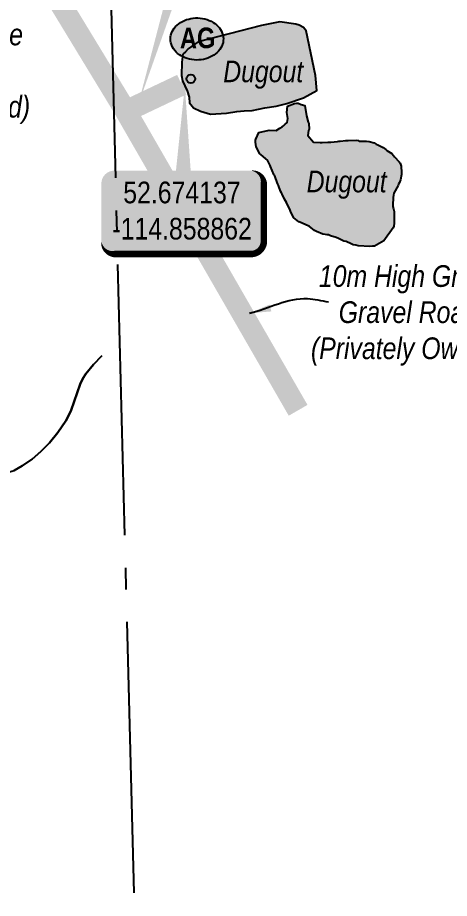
# Model space of a CAD drawing. Extents: x 643442 to 651909, y 5835058 to 5841090.
# Drawn here: x 644686 to 644885.3, y 5837798.3 to 5838204.8 of the extents above; entities that cross this region are included whole.
import ezdxf
from ezdxf.enums import TextEntityAlignment as Align

# ---------------------------------------------------------------- set-up
doc = ezdxf.new("R2010")
doc.units = 0
doc.header["$LTSCALE"] = 5
doc.linetypes.add('foc-QUARTERLINE', pattern=[33, 25, -3, 2, -3])
for name, color, linetype in [('AS-ROADS', 254, 'Continuous'), ('CG-NOTES', 7, 'Continuous'), ('DETAIL-T', 7, 'Continuous'), ('L-SECQ', 8, 'foc-QUARTERLINE'), ('T-CREEK', 160, 'Continuous'), ('T-WATER', 160, 'Continuous'), ('T-WATER-H', 133, 'Continuous'), ('T-WATER-T', 170, 'Continuous')]:
    doc.layers.add(name, color=color, linetype=linetype)
doc.layers.add('P-PROPOSED-WL2', color=7, linetype='Continuous', true_color=0x05c1ff)
doc.layers.add('T-TEXT', color=48, linetype='Continuous', lineweight=18)
doc.styles.add('100L', font='ARIALN.TTF', dxfattribs={"height": 11})
doc.styles.add('80', font='ARIALN.TTF', dxfattribs={"height": 10})
doc.styles.add('80CG', font='ARIALN.TTF', dxfattribs={"height": 10})
doc.styles.add('80L', font='ARIALN.TTF', dxfattribs={"height": 10})
doc.styles.add('BOLD', font='ARIALNB.TTF')
doc.styles.add('foc-LtypeFont', font='ARIALN.TTF', dxfattribs={"height": 7.35})
doc.linetypes.add('foc-TOPO-flowdirection-NOLINE', pattern='A,0,[">",foc-LtypeFont,S=0.3,R=0,X=0,Y=-0.945],-20,[">",foc-LtypeFont,S=0.3,R=0,X=0,Y=-0.945],0', length=20)
doc.dimstyles.new('Compass 5 000', dxfattribs={"dimscale": 5, "dimtxt": 9, "dimasz": 2, "dimexe": 0.2, "dimexo": 0.0625, "dimgap": 0.5, "dimtad": 0, "dimtih": 1, "dimtoh": 1, "dimzin": 0, "dimdsep": 46, "dimtxsty": '80CG', "dimcen": 0.1, "dimse1": 1, "dimse2": 1, "dimclrd": 256, "dimclrt": 256, "dimaunit": 1, "dimadec": 4, "dimazin": 0, "dimtfac": 0.06, "dimtofl": 0, "dimtmove": 0, "dimatfit": 1, "dimfxl": 0.2, "dimtolj": 1, "dimtzin": 0, "dimlwd": -1, "dimarcsym": 0})

# ---------------------------------------------------------------- blocks, each defined once
blk = doc.blocks.new('*U687')
h = blk.add_hatch(color=254)
edge = h.paths.add_edge_path()
edge.add_line((-31.5, -20), (31.5, -20))
edge.add_arc((31.5, -14), 6, 270, 360)
edge.add_line((37.5, -14), (37.5, 12.5))
edge.add_arc((31.5, 12.5), 6, 0, 90)
edge.add_line((31.5, 18.5), (-31.5, 18.5))
edge.add_arc((-31.5, 12.5), 6, 90, 180)
edge.add_line((-37.5, 12.5), (-37.5, -14))
edge.add_arc((-31.5, -14), 6, 180, 270)
at = {"color": 1, "flags": 128}
blk.add_lwpolyline([(1.03, 57.64, 0, 10, 0), (0, 0, 5, 5, 0)], format="xyseb", dxfattribs=at)
blk.add_lwpolyline([(-31.5, -20, 3, 3, 0), (31.5, -20, 3, 3, 0.414214), (37.5, -14, 3, 3, 0), (37.5, 12.5, 3, 0, 0.414214), (31.5, 18.5, 0, 0, 0), (-31.5, 18.5, 0, 0, 0.414214), (-37.5, 12.5, 0, 0, 0), (-37.5, -14, 0, 3, 0.414214)], format="xyseb", close=True, dxfattribs=at)
at = {"color": 1, "style": '80'}
blk.add_attdef('ENTER_TEXT_001', (-36.33, -4.99), '', height=10, dxfattribs=at)
blk = doc.blocks.new('*U547')
h = blk.add_hatch(color=254)
edge = h.paths.add_edge_path()
edge.add_line((-24, -35.88), (24, -35.88))
edge.add_arc((24, -29.88), 6, 270, 360)
edge.add_line((30, -29.88), (30, 12.5))
edge.add_arc((24, 12.5), 6, 0, 90)
edge.add_line((24, 18.5), (-24, 18.5))
edge.add_arc((-24, 12.5), 6, 90, 180)
edge.add_line((-30, 12.5), (-30, -29.88))
edge.add_arc((-24, -29.88), 6, 180, 270)
at = {"layer": 'P-PROPOSED-WL2', "flags": 128}
blk.add_lwpolyline([(-24, -35.88, 3, 3, 0), (24, -35.88, 3, 3, 0.414214), (30, -29.88, 3, 3, 0), (30, 12.5, 3, 0, 0.414214), (24, 18.5, 0, 0, 0), (-24, 18.5, 0, 0, 0.414214), (-30, 12.5, 0, 0, 0), (-30, -29.88, 0, 3, 0.414214)], format="xyseb", close=True, dxfattribs=at)
blk.add_lwpolyline([(-26.13, -85.32, 0, 7.5, 0), (0, 0, 0, 0, 0)], format="xyseb", dxfattribs=at)
at = {"layer": 'P-PROPOSED-WL2'}
for tag, p, height, style in [('TEMP_AREA_W1_001', (-9.21, 2.24), 12, 'BOLD'), ('ENTER_TEXT_001', (-30.66, -12.62), 9, '80')]:
    blk.add_attdef(tag, p, '', height=height, dxfattribs=dict(at, style=style))
blk = doc.blocks.new('AA')
at = {"const_width": 4}
blk.add_lwpolyline([(-1, 0, 1), (1, 0, 1)], format="xyb", close=True, dxfattribs=at)
blk.add_circle((0, 0), 2)
blk = doc.blocks.new('Route_Letters')
h = blk.add_hatch(color=255)
h.dxf.hatch_style = 1
edge = h.paths.add_edge_path()
edge.add_ellipse((-0.12, 0.46), major_axis=(-11.97, 0), ratio=0.789318, start_angle=0, end_angle=360)
at = {"color": 5}
blk.add_open_spline([(-12.34, 0.46), (-12.34, -0.25), (-12.24, -0.97), (-11.72, -2.79), (-11.14, -3.88), (-9.56, -5.81), (-8.54, -6.66), (-6.22, -8.02), (-4.9, -8.54), (-2.12, -9.17), (-0.66, -9.3), (2.22, -9.13), (3.64, -8.84), (6.27, -7.89), (7.48, -7.22), (9.54, -5.6), (10.38, -4.64), (11.6, -2.54), (11.97, -1.4), (12.18, 0.91), (12.02, 2.08), (11.2, 4.3), (10.54, 5.35), (8.8, 7.2), (7.72, 7.99), (5.29, 9.24), (3.93, 9.68), (1.11, 10.18), (-0.35, 10.23), (-3.22, 9.91), (-4.61, 9.55), (-7.16, 8.47), (-8.32, 7.75), (-10.24, 6.02), (-11, 5.02), (-12.05, 2.86), (-12.32, 1.7), (-12.34, 0.52), (-12.34, 0.49), (-12.34, 0.46)], degree=3, knots=[0, 0, 0, 0, 0.219529, 0.219529, 0.575727, 0.575727, 0.931924, 0.931924, 1.288121, 1.288121, 1.644318, 1.644318, 2.000515, 2.000515, 2.356712, 2.356712, 2.712909, 2.712909, 3.069107, 3.069107, 3.425304, 3.425304, 3.781501, 3.781501, 4.137698, 4.137698, 4.493895, 4.493895, 4.850092, 4.850092, 5.20629, 5.20629, 5.562487, 5.562487, 5.918684, 5.918684, 6.274881, 6.274881, 6.283185, 6.283185, 6.283185, 6.283185], dxfattribs=at)
at = {"color": 14, "style": 'BOLD'}
blk.add_attdef('A', text='', height=9.5, dxfattribs=at).set_placement((0.22, 0.98), align=Align.MIDDLE)

msp = doc.modelspace()

# ---------------------------------------------------------------- hatches: boundary and pattern name
at = {"layer": 'T-WATER-H'}
h = msp.add_hatch(color=256, dxfattribs=at)
h.dxf.hatch_style = 1
h.paths.add_polyline_path([(644762.365, 5838187.951), (644761.901, 5838184.128), (644761.669, 5838178.104), (644762.148, 5838175.548), (644764.29, 5838171.032), (644765.222, 5838167.975), (644765.378, 5838165.36), (644767.232, 5838163.159), (644770.477, 5838161.653), (644775.113, 5838160.263), (644782.414, 5838160.611), (644787.282, 5838161.422), (644790.643, 5838161.769), (644794.351, 5838161.885), (644800.146, 5838163.159), (644805.361, 5838163.854), (644810.345, 5838165.129), (644817.994, 5838167.677), (644824.136, 5838171.153), (644823.557, 5838177.988), (644819.269, 5838198.725), (644817.994, 5838200.115), (644816.024, 5838201.274), (644814.517, 5838201.737), (644807.1, 5838202.78), (644798.64, 5838201.158), (644769.434, 5838193.512), (644764.682, 5838190.384), (644763.523, 5838188.994)])
h = msp.add_hatch(color=256, dxfattribs=at)
h.dxf.hatch_style = 1
h.paths.add_polyline_path([(644816.914, 5838164.592), (644818.532, 5838164.198), (644819.404, 5838159.434), (644820.205, 5838156.496), (644820.461, 5838155.82), (644820.561, 5838153.311), (644820.361, 5838152.617), (644820.001, 5838150.319), (644822.644, 5838147.225), (644825.61, 5838147.111), (644826.521, 5838147.146), (644829.265, 5838147.253), (644830.637, 5838147.306), (644833.6, 5838147.648), (644834.286, 5838147.675), (644834.972, 5838147.701), (644837.478, 5838148.027), (644838.163, 5838148.053), (644838.62, 5838148.071), (644842.281, 5838148.212), (644843.206, 5838148.019), (644843.673, 5838147.808), (644847.119, 5838147.713), (644848.273, 5838147.528), (644850.589, 5838146.931), (644851.53, 5838146.282), (644852.226, 5838146.08), (644854.795, 5838144.807), (644855.972, 5838143.939), (644856.446, 5838143.5), (644858.792, 5838141.992), (644859.511, 5838141.107), (644859.993, 5838140.441), (644862.131, 5838138.242), (644862.615, 5838137.575), (644862.88, 5838136.671), (644863.128, 5838136.223), (644863.242, 5838133.258), (644863.278, 5838132.345), (644862.684, 5838129.813), (644862.268, 5838128.657), (644861.834, 5838127.958), (644861.632, 5838127.266), (644859.706, 5838123.767), (644859.513, 5838122.846), (644859.328, 5838121.698), (644859.231, 5838118.269), (644859.258, 5838117.586), (644859.53, 5838116.455), (644859.803, 5838115.324), (644859.785, 5838109.845), (644859.609, 5838108.468), (644859.407, 5838107.776), (644855.065, 5838101.673), (644850.81, 5838099.229), (644849.894, 5838099.206), (644848.52, 5838099.172), (644843.245, 5838099.496), (644842.096, 5838099.694), (644840.947, 5838099.893), (644840.018, 5838100.311), (644837.694, 5838101.351), (644836.545, 5838101.532), (644834.211, 5838102.798), (644833.053, 5838103.205), (644830.511, 5838104.026), (644829.584, 5838104.457), (644828.903, 5838104.438), (644827.986, 5838104.642), (644826.839, 5838104.83), (644824.053, 5838106.087), (644823.124, 5838106.506), (644820.538, 5838108.454), (644820.074, 5838108.664), (644816.358, 5838110.34), (644815.894, 5838110.55), (644813.561, 5838112.301), (644812.1, 5838114.986), (644811.839, 5838115.887), (644810.118, 5838119.47), (644809.64, 5838120.137), (644809.154, 5838121.03), (644808.162, 5838123.268), (644807.904, 5838123.937), (644807.419, 5838124.597), (644806.388, 5838127.274), (644806.13, 5838127.944), (644805.872, 5838128.614), (644804.839, 5838131.295), (644804.58, 5838131.966), (644804.332, 5838132.411), (644802.816, 5838135.99), (644802.573, 5838136.437), (644801.349, 5838138.895), (644800.646, 5838139.552), (644798.316, 5838141.512), (644797.849, 5838141.949), (644796.129, 5838145.065), (644795.796, 5838147.326), (644795.753, 5838148.234), (644795.96, 5838148.697), (644797.417, 5838151.714), (644802.16, 5838152.808), (644805.33, 5838152.708), (644807.102, 5838153.691), (644808.206, 5838154.42), (644808.867, 5838154.903), (644809.52, 5838155.614), (644810.399, 5838156.335), (644810.781, 5838158.176), (644810.222, 5838160.891), (644810.588, 5838163.919), (644813.842, 5838165.141), (644814.857, 5838165.274), (644815.564, 5838165.244)])

# ---------------------------------------------------------------- linework, layer by layer
at = {"layer": 'AS-ROADS', "const_width": 9.997, "flags": 128}
for points in [[(644583.554, 5838241.973), (644685.144, 5838245.131), (644735.974, 5838161.542), (644761.812, 5838173.804)], [(644735.974, 5838161.542), (644815.497, 5838023.518)]]:
    msp.add_lwpolyline(points, dxfattribs=at)
at = {"layer": 'L-SECQ', "flags": 128}
msp.add_lwpolyline([(644723.698, 5838420.687), (644744.47, 5837612.615)], dxfattribs=at)
at = {"layer": 'P-PROPOSED-WL2', "const_width": 5, "flags": 128}
msp.add_lwpolyline([(644487.597, 5837604.223), (644487.655, 5837604.66), (644509.637, 5837746.45), (644516.714, 5838249.801), (644581.263, 5838239.76), (644684.581, 5838243.92), (644735.748, 5838160.267), (644763.219, 5838173.291)], dxfattribs=at)
at = {"layer": 'T-CREEK', "linetype": 'foc-TOPO-flowdirection-NOLINE', "flags": 128}
msp.add_lwpolyline([(644451.924, 5837813.158), (644456.454, 5837818.039), (644461.263, 5837822.497), (644463.802, 5837824.473), (644466.612, 5837826.275), (644469.717, 5837827.919), (644473.169, 5837829.433), (644480.494, 5837831.939), (644495.56, 5837836.018), (644501.758, 5837837.939), (644507.955, 5837840.419), (644513.151, 5837843.253), (644516.488, 5837845.626), (644524.387, 5837851.933), (644526.629, 5837853.469), (644528.718, 5837854.668), (644531.292, 5837855.782), (644534.082, 5837856.588), (644537.112, 5837857.093), (644540.428, 5837857.305), (644543.882, 5837857.24), (644547.783, 5837856.914), (644563.517, 5837854.631), (644570.193, 5837854.04), (644573.732, 5837854.037), (644576.956, 5837854.309), (644579.929, 5837854.864), (644582.681, 5837855.706), (644588.308, 5837858.042), (644593.743, 5837860.776), (644598.824, 5837863.825), (644603.436, 5837867.121), (644608.819, 5837871.582), (644613.073, 5837875.703), (644616.457, 5837879.735), (644619.002, 5837883.725), (644619.902, 5837885.697), (644620.657, 5837887.999), (644622.788, 5837898.151), (644624.191, 5837902.405), (644625.274, 5837904.534), (644626.679, 5837906.768), (644634.741, 5837917.117), (644636.437, 5837919.705), (644637.682, 5837922.122), (644638.592, 5837924.71), (644639.165, 5837927.566), (644639.407, 5837930.72), (644639.324, 5837934.229), (644638.484, 5837940.976), (644635.52, 5837956.67), (644635.073, 5837960.4), (644634.926, 5837963.643), (644635.095, 5837966.717), (644635.605, 5837969.444), (644636.465, 5837971.868), (644637.682, 5837974.01), (644639.842, 5837976.719), (644642.518, 5837979.393), (644645.684, 5837982.007), (644649.297, 5837984.523), (644653.331, 5837986.919), (644657.667, 5837989.12), (644662.189, 5837991.066), (644666.739, 5837992.69), (644670.6, 5837993.524), (644680.041, 5837994.53), (644682.372, 5837995.066), (644684.381, 5837995.803), (644688.206, 5837997.878), (644692.683, 5838000.992), (644696.777, 5838004.436), (644700.751, 5838008.541), (644704.586, 5838013.287), (644708.25, 5838018.634), (644709.524, 5838020.917), (644710.71, 5838023.612), (644714.943, 5838035.598), (644716.204, 5838038.207), (644717.589, 5838040.426), (644720.99, 5838044.723), (644724.854, 5838048.728)], dxfattribs=at)
at = {"layer": 'T-CREEK', "flags": 128}
msp.add_lwpolyline([(644724.854, 5838048.728), (644720.99, 5838044.723), (644717.589, 5838040.426), (644716.204, 5838038.207), (644714.943, 5838035.598), (644710.71, 5838023.612), (644709.524, 5838020.917), (644708.25, 5838018.634), (644704.586, 5838013.287), (644700.751, 5838008.541), (644696.777, 5838004.436), (644692.683, 5838000.992), (644688.206, 5837997.878), (644684.381, 5837995.803)], dxfattribs=at)
at = {"layer": 'T-WATER', "flags": 128}
msp.add_lwpolyline([(644762.365, 5838187.951), (644761.901, 5838184.128), (644761.669, 5838178.104), (644762.148, 5838175.548), (644764.29, 5838171.032), (644765.222, 5838167.975), (644765.378, 5838165.36), (644767.232, 5838163.159), (644770.477, 5838161.653), (644775.113, 5838160.263), (644782.414, 5838160.611), (644787.282, 5838161.422), (644790.643, 5838161.769), (644794.351, 5838161.885), (644800.146, 5838163.159), (644805.361, 5838163.854), (644810.345, 5838165.129), (644817.994, 5838167.677), (644824.136, 5838171.153), (644823.557, 5838177.988), (644819.269, 5838198.725), (644817.994, 5838200.115), (644816.024, 5838201.274), (644814.517, 5838201.737), (644807.1, 5838202.78), (644798.64, 5838201.158), (644769.434, 5838193.512), (644764.682, 5838190.384), (644763.523, 5838188.994), (644762.365, 5838187.951)], dxfattribs=at)
msp.add_lwpolyline([(644816.914, 5838164.592), (644818.532, 5838164.198), (644819.404, 5838159.434), (644820.205, 5838156.496), (644820.461, 5838155.82), (644820.561, 5838153.311), (644820.361, 5838152.617), (644820.001, 5838150.319), (644822.644, 5838147.225), (644825.61, 5838147.111), (644826.521, 5838147.146), (644829.265, 5838147.253), (644830.637, 5838147.306), (644833.6, 5838147.648), (644834.286, 5838147.675), (644834.972, 5838147.701), (644837.478, 5838148.027), (644838.163, 5838148.053), (644838.62, 5838148.071), (644842.281, 5838148.212), (644843.206, 5838148.019), (644843.673, 5838147.808), (644847.119, 5838147.713), (644848.273, 5838147.528), (644850.589, 5838146.931), (644851.53, 5838146.282), (644852.226, 5838146.08), (644854.795, 5838144.807), (644855.972, 5838143.939), (644856.446, 5838143.5), (644858.792, 5838141.992), (644859.511, 5838141.107), (644859.993, 5838140.441), (644862.131, 5838138.242), (644862.615, 5838137.575), (644862.88, 5838136.671), (644863.128, 5838136.223), (644863.242, 5838133.258), (644863.278, 5838132.345), (644862.684, 5838129.813), (644862.268, 5838128.657), (644861.834, 5838127.958), (644861.632, 5838127.266), (644859.706, 5838123.767), (644859.513, 5838122.846), (644859.328, 5838121.698), (644859.231, 5838118.269), (644859.258, 5838117.586), (644859.53, 5838116.455), (644859.803, 5838115.324), (644859.785, 5838109.845), (644859.609, 5838108.468), (644859.407, 5838107.776), (644855.065, 5838101.673), (644850.81, 5838099.229), (644849.894, 5838099.206), (644848.52, 5838099.172), (644843.245, 5838099.496), (644842.096, 5838099.694), (644840.947, 5838099.893), (644840.018, 5838100.311), (644837.694, 5838101.351), (644836.545, 5838101.532), (644834.211, 5838102.798), (644833.053, 5838103.205), (644830.511, 5838104.026), (644829.584, 5838104.457), (644828.903, 5838104.438), (644827.986, 5838104.642), (644826.839, 5838104.83), (644824.053, 5838106.087), (644823.124, 5838106.506), (644820.538, 5838108.454), (644820.074, 5838108.664), (644816.358, 5838110.34), (644815.894, 5838110.55), (644813.561, 5838112.301), (644812.1, 5838114.986), (644811.839, 5838115.887), (644810.118, 5838119.47), (644809.64, 5838120.137), (644809.154, 5838121.03), (644808.162, 5838123.268), (644807.904, 5838123.937), (644807.419, 5838124.597), (644806.388, 5838127.274), (644806.13, 5838127.944), (644805.872, 5838128.614), (644804.839, 5838131.295), (644804.58, 5838131.966), (644804.332, 5838132.411), (644802.816, 5838135.99), (644802.573, 5838136.437), (644801.349, 5838138.895), (644800.646, 5838139.552), (644798.316, 5838141.512), (644797.849, 5838141.949), (644796.129, 5838145.065), (644795.796, 5838147.326), (644795.753, 5838148.234), (644795.96, 5838148.697), (644797.417, 5838151.714), (644802.16, 5838152.808), (644805.33, 5838152.708), (644807.102, 5838153.691), (644808.206, 5838154.42), (644808.867, 5838154.903), (644809.52, 5838155.614), (644810.399, 5838156.335), (644810.781, 5838158.176), (644810.222, 5838160.891), (644810.588, 5838163.919), (644813.842, 5838165.141), (644814.857, 5838165.274), (644815.564, 5838165.244), (644816.914, 5838164.592)], close=True, dxfattribs=at)

# ---------------------------------------------------------------- block references
ref = msp.add_blockref('*U547', (644767.584, 5838249.088), dxfattribs=dict(xscale=0.99969901, yscale=0.99969901, zscale=0.99969901))
ref.add_attrib('TEMP_AREA_W1_001', 'WL4', (644753.219, 5838251.331), dxfattribs={"layer": 'P-PROPOSED-WL2', "height": 11.9964, "style": 'BOLD'})
ref.add_attrib('ENTER_TEXT_001', 'Segment 3', (644742.682, 5838236.455), dxfattribs={"layer": 'P-PROPOSED-WL2', "height": 8.9973, "style": '80'})
ref.add_attrib('ENTER_TEXT_002', '(5.0x41.1)', (644744.395, 5838221.307), dxfattribs={"layer": 'P-PROPOSED-WL2', "height": 8.9973, "style": '80'})
at = {"layer": 'CG-NOTES', "color": 6}
msp.add_blockref('Route_Letters', (644768.903, 5838194.425), dxfattribs=at).add_auto_attribs({'A': 'AG'})
msp.add_blockref('AA', (644765.964, 5838176.544), dxfattribs=at)
at = {"layer": 'DETAIL-T', "color": 2}
ref = msp.add_blockref('*U687', (644762.188, 5838115.631), dxfattribs=dict(at, xscale=1.000381145216328, yscale=1.000381145216328, zscale=1.000381145216328))
ref.add_attrib('ENTER_TEXT_001', '52.674137', (644734.797, 5838119.054), dxfattribs={"layer": '0', "color": 1, "height": 10.0038, "style": '80'})
ref.add_attrib('ENTER_TEXT_002', '-114.858862', (644729.781, 5838102.34), dxfattribs={"layer": '0', "color": 1, "height": 10.00381, "style": '80'})

# ---------------------------------------------------------------- texts
at = {"layer": 'T-TEXT', "char_height": 9.99699, "attachment_point": 1, "style": '80L'}
for insert in [(644593.897, 5838201.967), (644814.479, 5838090.476)]:
    msp.add_mtext_dynamic_manual_height_columns('\\pi10.605;{\\fArial Narrow|b0|i1|c0|p34;10m High Grade \\P\\pi19.756;Gravel Road\\P\\pi6.9359;(Privately Owned)}', width=103.25144, gutter_width=50, heights=[0], dxfattribs=dict(at, insert=insert))
at = {"layer": 'T-WATER-T', "char_height": 9.99699, "attachment_point": 1, "style": '100L'}
for insert in [(644780.946, 5838184.933), (644819.435, 5838134.124)]:
    msp.add_mtext_dynamic_manual_height_columns('{\\fArial Narrow|b0|i1|c0|p34;Dugout}', width=14.15199, gutter_width=55, heights=[0], dxfattribs=dict(at, insert=insert))

# ---------------------------------------------------------------- leaders
at = {"layer": 'T-TEXT', "path_type": 1}
msp.add_leader([(644793.036, 5838068.305), (644819.827, 5838075.06), (644829.481, 5838073.612)], dimstyle='Compass 5 000', dxfattribs=at)

doc.saveas('drawing.dxf')
